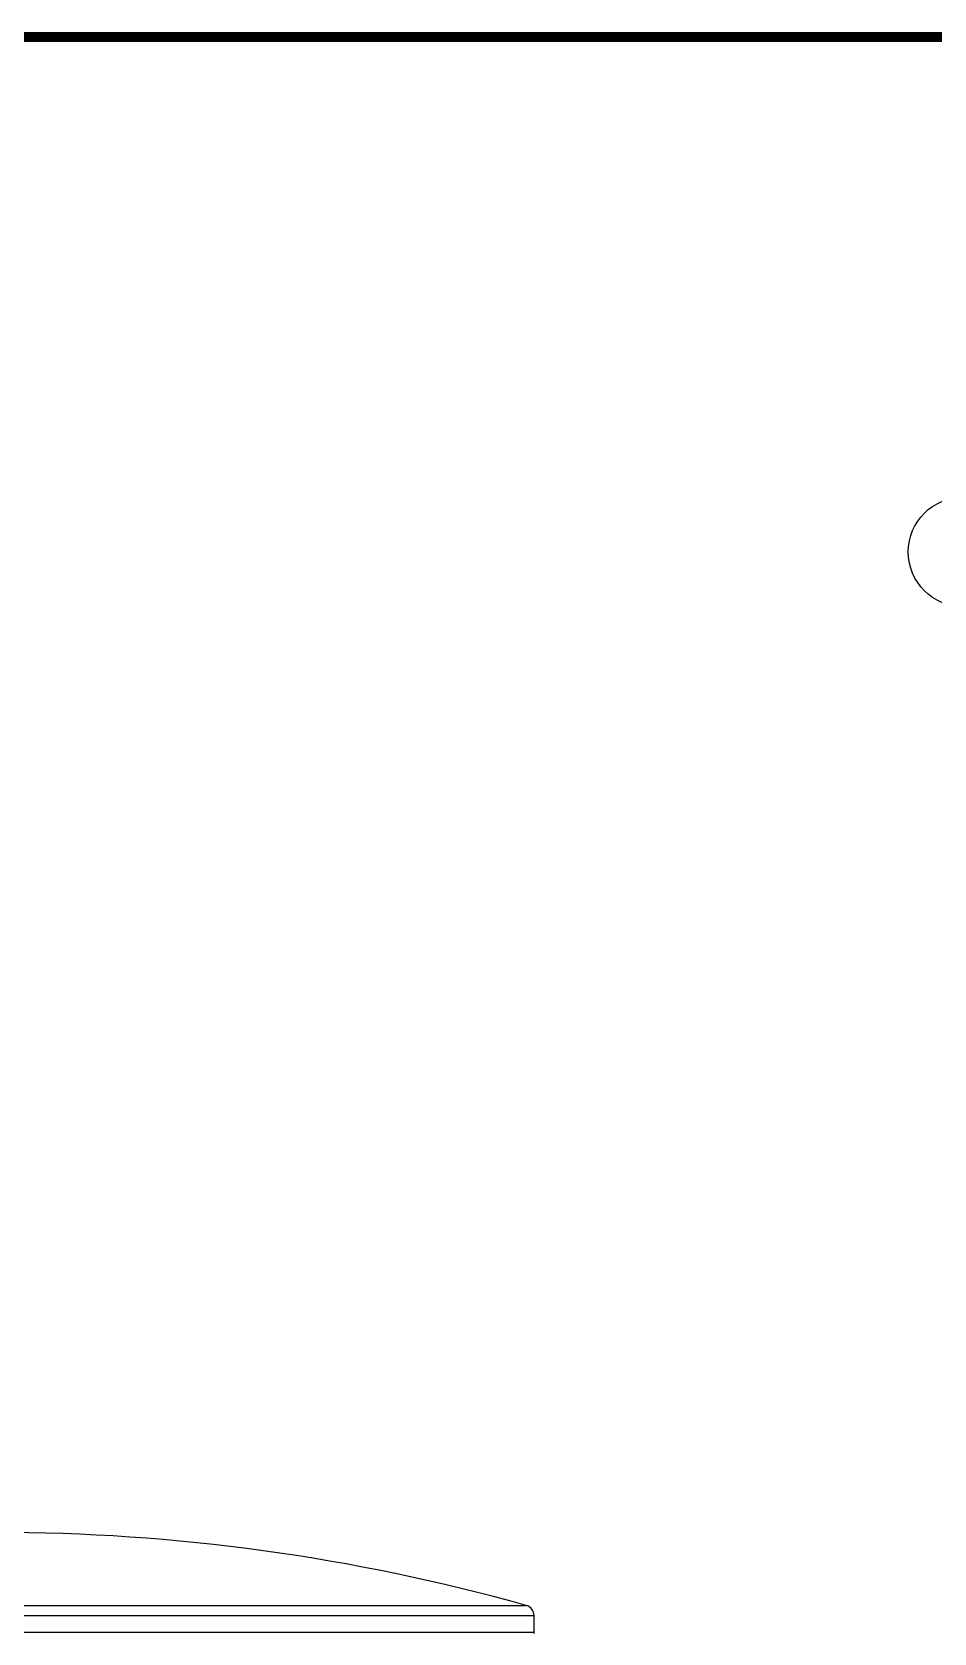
# Model space of a CAD drawing. Header units: millimetres. Extents: x 107291 to 113922, y -130611 to -125922.
# Drawn here: x 109672 to 110170, y -126961 to -126077 of the extents above; entities that cross this region are included whole.
import ezdxf

# ---------------------------------------------------------------- set-up
doc = ezdxf.new("R2010")
doc.units = ezdxf.units.MM
doc.header["$LTSCALE"] = 13
for name, color, linetype in [('1', 4, 'Continuous'), ('几何体', 7, 'Continuous'), ('注释', 2, 'Continuous')]:
    doc.layers.add(name, color=color, linetype=linetype)

msp = doc.modelspace()

# ---------------------------------------------------------------- linework, layer by layer
at = {"layer": '1', "color": 0, "lineweight": 40, "const_width": 5.53}
msp.add_lwpolyline([(107701.81, -130437.24), (113764.09, -130437.24), (113764.09, -126079.97), (107701.81, -126079.97), (107701.81, -130437.24)], dxfattribs=at)
at = {"layer": '几何体'}
for p, q in [((109358.6, -126945.44), (109944.83, -126945.44)), ((109949.21, -126951.21), (109354.21, -126951.21)), ((109949.21, -126960.17), (109949.21, -126951.21)), ((109651.71, -126960.17), (109949.21, -126960.17))]:
    msp.add_line(p, q, dxfattribs=at)
at = {"layer": '几何体', "flags": 128}
msp.add_lwpolyline([(109949.38, -126961.17), (109949.27, -126960.76), (109949.21, -126960.17)], dxfattribs=at)
at = {"layer": '几何体'}
for centre, radius, start, end in [((109651.71, -127992.26), 1087.09, 74.35744, 89.9802), ((109943.21, -126951.21), 6, 0, 74.35744)]:
    msp.add_arc(centre, radius, start, end, dxfattribs=at)
at = {"layer": '注释'}
msp.add_circle((110185.98, -126364.12), 30.27, dxfattribs=at)

doc.saveas('drawing.dxf')
